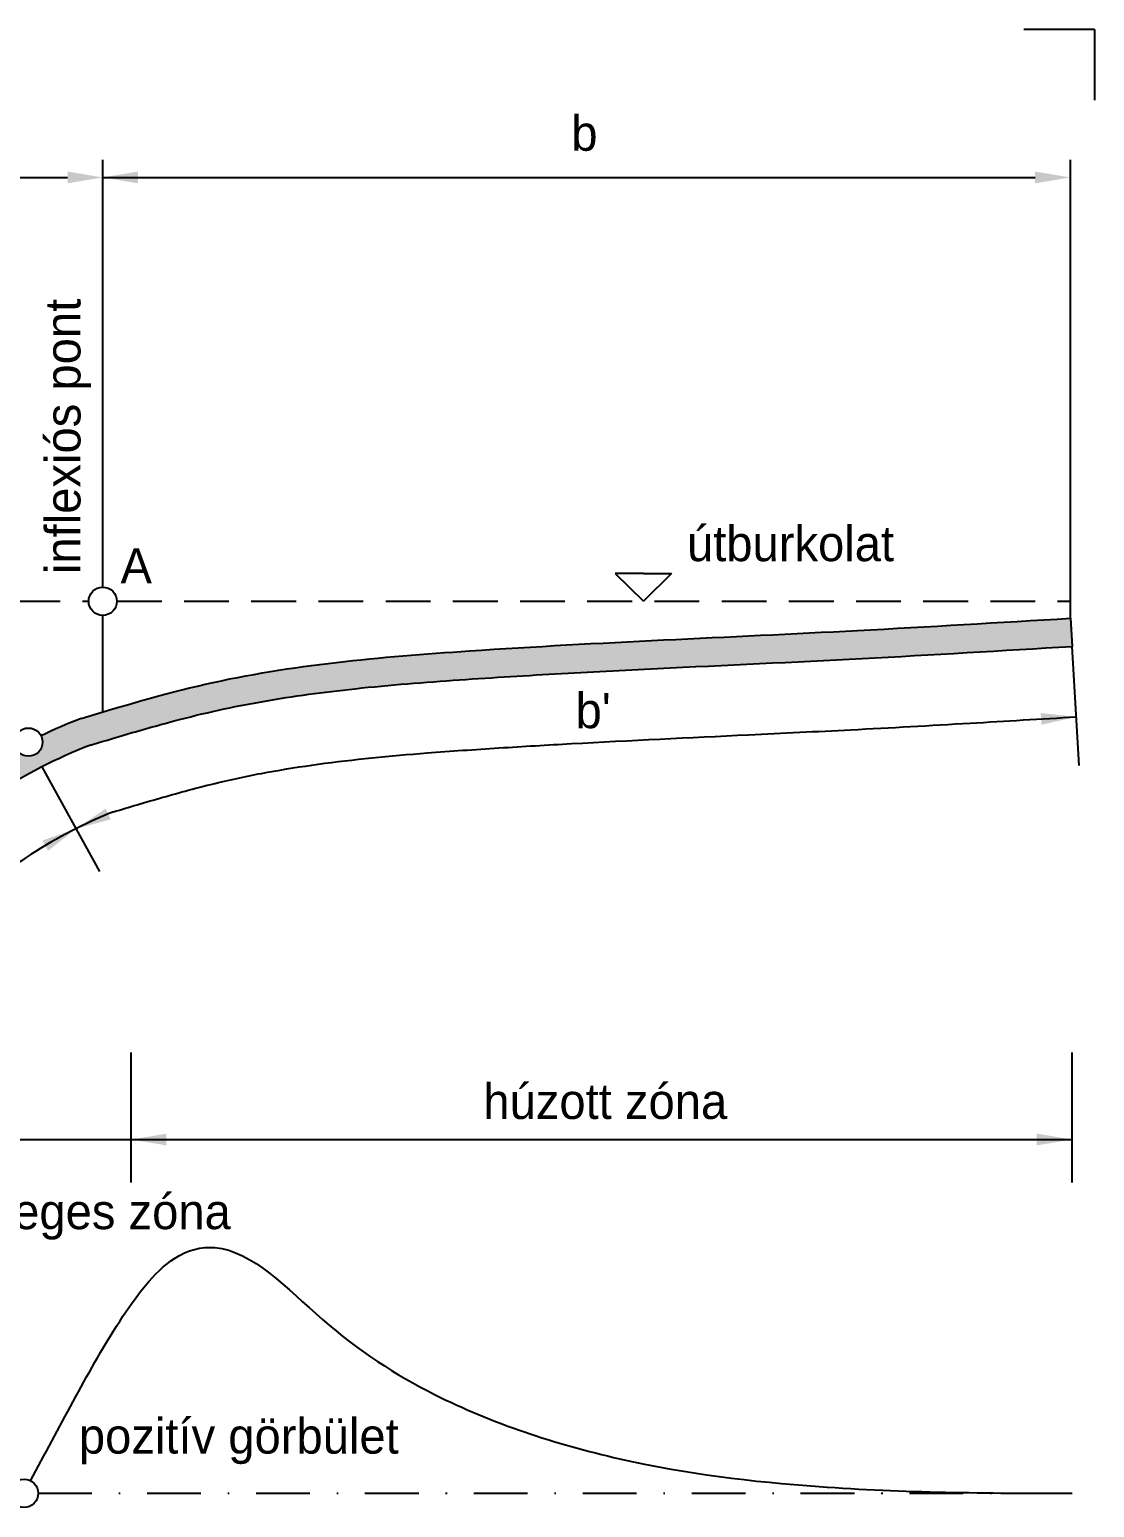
# Model space of a CAD drawing. Header units: millimetres. Extents: x 9 to 961, y -258 to 565.
# Drawn here: x 650.1 to 725.5, y -62.3 to 42.5 of the extents above; entities that cross this region are included whole.
import ezdxf

# ---------------------------------------------------------------- set-up
doc = ezdxf.new("R2010")
doc.units = ezdxf.units.MM
doc.linetypes.add('PONTVONAL', pattern=[25.4, 12.7, -6.35, 0, -6.35])
doc.linetypes.add('SZAGGATOTT', pattern=[19.049999999999997, 12.7, -6.35])
doc.layers.get('0').update_dxf_attribs({"plot": 0})
for name, color, linetype in [('Szurke_sraff', 254, 'Continuous'), ('Tengely', 1, 'PONTVONAL'), ('Text', 2, 'Continuous'), ('Vonal_025', 4, 'Continuous'), ('Vonal_035', 2, 'Continuous'), ('Vonal_050', 3, 'Continuous'), ('Vonal_070', 6, 'Continuous'), ('Vonal_sz_035', 2, 'SZAGGATOTT')]:
    doc.layers.add(name, color=color, linetype=linetype)
doc.styles.add('TextCS', font='SCHLBKI.TTF', dxfattribs={"height": 2.5})

msp = doc.modelspace()

# ---------------------------------------------------------------- hatches: boundary and pattern name
at = {"layer": 'Szurke_sraff'}
h = msp.add_hatch(color=256, dxfattribs=at)
edge = h.paths.add_edge_path()
edge.add_arc((649.9813838519235, -8.032562152625946), 0.9999999999999999, 207.6950516845834, 386.353270534124)
edge.add_arc((669.3838474023675, -46.07237678305732), 42.70226093480175, 111.5320612727387, 115.6823799588816, ccw=False)
edge.add_line((653.7111864090934, -6.350206823023647), (653.9759813340097, -6.270903251836609))
edge.add_line((653.9759813340097, -6.270903251836609), (654.2407833538772, -6.191632709307562))
edge.add_line((654.2407833538772, -6.191632709307562), (654.5055995636469, -6.112428224094501))
edge.add_line((654.5055995636469, -6.112428224094501), (654.77043705827, -6.033322824855427))
edge.add_line((654.77043705827, -6.033322824855427), (655.0353029326976, -5.954349540248329))
edge.add_line((655.0353029326976, -5.954349540248329), (655.300204281881, -5.875541398931208))
edge.add_line((655.300204281881, -5.875541398931208), (655.5651482007711, -5.796931429562052))
edge.add_line((655.5651482007711, -5.796931429562052), (655.830141784319, -5.718552660798864))
edge.add_line((655.830141784319, -5.718552660798864), (656.0951921274763, -5.64043812129963))
edge.add_line((656.0951921274763, -5.64043812129963), (656.3603063251935, -5.562620839722348))
edge.add_line((656.3603063251935, -5.562620839722348), (656.6254914724221, -5.485133844725018))
edge.add_line((656.6254914724221, -5.485133844725018), (656.8907546641133, -5.408010164965626))
edge.add_line((656.8907546641133, -5.408010164965626), (657.156102995218, -5.331282829102176))
edge.add_line((657.156102995218, -5.331282829102176), (657.4215435606875, -5.254984865792653))
edge.add_line((657.4215435606875, -5.254984865792653), (657.6870834554727, -5.179149303695061))
edge.add_line((657.6870834554727, -5.179149303695061), (657.9527297745251, -5.103809171467386))
edge.add_line((657.9527297745251, -5.103809171467386), (658.2184896127956, -5.028997497767632))
edge.add_line((658.2184896127956, -5.028997497767632), (658.4843700652352, -4.954747311253784))
edge.add_line((658.4843700652352, -4.954747311253784), (658.7503782267954, -4.881091640583842))
edge.add_line((658.7503782267954, -4.881091640583842), (659.016521192427, -4.808063514415804))
edge.add_line((659.016521192427, -4.808063514415804), (659.2828060570813, -4.735695961407657))
edge.add_line((659.2828060570813, -4.735695961407657), (659.5492399157094, -4.664022010217405))
edge.add_line((659.5492399157094, -4.664022010217405), (659.8158298632625, -4.593074689503033))
edge.add_line((659.8158298632625, -4.593074689503033), (660.0825829946916, -4.522887027922544))
edge.add_line((660.0825829946916, -4.522887027922544), (660.349506404948, -4.453492054133926))
edge.add_line((660.349506404948, -4.453492054133926), (660.6166071889827, -4.384922796795179))
edge.add_line((660.6166071889827, -4.384922796795179), (660.8838924417468, -4.317212284564294))
edge.add_line((660.8838924417468, -4.317212284564294), (661.1513692581915, -4.25039354609927))
edge.add_line((661.1513692581915, -4.25039354609927), (661.4190447332679, -4.184499610058097))
edge.add_line((661.4190447332679, -4.184499610058097), (661.6869259619273, -4.119563505098772))
edge.add_line((661.6869259619273, -4.119563505098772), (661.9550200391207, -4.05561825987929))
edge.add_line((661.9550200391207, -4.05561825987929), (662.2233340597991, -3.992696903057647))
edge.add_line((662.2233340597991, -3.992696903057647), (662.4918751189139, -3.930832463291835))
edge.add_line((662.4918751189139, -3.930832463291835), (662.7606487747948, -3.870051312006198))
edge.add_line((662.7606487747948, -3.870051312006198), (663.029653432713, -3.810348830823151))
edge.add_line((663.029653432713, -3.810348830823151), (663.2988854181368, -3.751711390862186))
edge.add_line((663.2988854181368, -3.751711390862186), (663.5683410563042, -3.694125362242541))
edge.add_line((663.5683410563042, -3.694125362242541), (663.8380166724529, -3.637577115083458))
edge.add_line((663.8380166724529, -3.637577115083458), (664.1079085918205, -3.582053019504174))
edge.add_line((664.1079085918205, -3.582053019504174), (664.3780131396451, -3.527539445623932))
edge.add_line((664.3780131396451, -3.527539445623932), (664.6483266411641, -3.474022763561971))
edge.add_line((664.6483266411641, -3.474022763561971), (664.9188454216154, -3.421489343437531))
edge.add_line((664.9188454216154, -3.421489343437531), (665.1895658062368, -3.369925555369851))
edge.add_line((665.1895658062368, -3.369925555369851), (665.4604841202661, -3.319317769478172))
edge.add_line((665.4604841202661, -3.319317769478172), (665.7315966889408, -3.269652355881733))
edge.add_line((665.7315966889408, -3.269652355881733), (666.0028998374991, -3.220915684699775))
edge.add_line((666.0028998374991, -3.220915684699775), (666.2743898911783, -3.173094126051535))
edge.add_line((666.2743898911783, -3.173094126051535), (666.5460631752164, -3.126174050056257))
edge.add_line((666.5460631752164, -3.126174050056257), (666.8179160148512, -3.080141826833179))
edge.add_line((666.8179160148512, -3.080141826833179), (667.0899447353204, -3.034983826501541))
edge.add_line((667.0899447353204, -3.034983826501541), (667.3621456618616, -2.990686419180583))
edge.add_line((667.3621456618616, -2.990686419180583), (667.6345151197129, -2.947235974989544))
edge.add_line((667.6345151197129, -2.947235974989544), (667.9070494341117, -2.904618864047666))
edge.add_line((667.9070494341117, -2.904618864047666), (668.179744930296, -2.862821456474187))
edge.add_line((668.179744930296, -2.862821456474187), (668.4525979335034, -2.821830122388347))
edge.add_line((668.4525979335034, -2.821830122388347), (668.7256047689718, -2.781631231909386))
edge.add_line((668.7256047689718, -2.781631231909386), (668.9987617619389, -2.742211155156546))
edge.add_line((668.9987617619389, -2.742211155156546), (669.2720652376424, -2.703556262249064))
edge.add_line((669.2720652376424, -2.703556262249064), (669.5455115213201, -2.665652923306182))
edge.add_line((669.5455115213201, -2.665652923306182), (669.8190969382099, -2.628487508447139))
edge.add_line((669.8190969382099, -2.628487508447139), (670.0928178135493, -2.592046387791175))
edge.add_line((670.0928178135493, -2.592046387791175), (670.3666704725763, -2.55631593145753))
edge.add_line((670.3666704725763, -2.55631593145753), (670.6406512405284, -2.521282509565443))
edge.add_line((670.6406512405284, -2.521282509565443), (670.9147564426437, -2.486932492234155))
edge.add_line((670.9147564426437, -2.486932492234155), (671.1889824041597, -2.453252249582907))
edge.add_line((671.1889824041597, -2.453252249582907), (671.4633254503142, -2.420228151730937))
edge.add_line((671.4633254503142, -2.420228151730937), (671.7377819063449, -2.387846568797485))
edge.add_line((671.7377819063449, -2.387846568797485), (672.0123480974897, -2.356093870901792))
edge.add_line((672.0123480974897, -2.356093870901792), (672.2870203489864, -2.324956428163097))
edge.add_line((672.2870203489864, -2.324956428163097), (672.5617949860725, -2.29442061070064))
edge.add_line((672.5617949860725, -2.29442061070064), (672.836668333986, -2.264472788633662))
edge.add_line((672.836668333986, -2.264472788633662), (673.1116367179646, -2.235099332081402))
edge.add_line((673.1116367179646, -2.235099332081402), (673.3866964632462, -2.206286611163099))
edge.add_line((673.3866964632462, -2.206286611163099), (673.6618438950682, -2.178020995997994))
edge.add_line((673.6618438950682, -2.178020995997994), (673.9370753386685, -2.150288856705328))
edge.add_line((673.9370753386685, -2.150288856705328), (674.212387119285, -2.123076563404339))
edge.add_line((674.212387119285, -2.123076563404339), (674.4877755621554, -2.096370486214268))
edge.add_line((674.4877755621554, -2.096370486214268), (674.7632369925174, -2.070156995254355))
edge.add_line((674.7632369925174, -2.070156995254355), (675.0387677356089, -2.044422460643839))
edge.add_line((675.0387677356089, -2.044422460643839), (675.3143641166673, -2.01915325250196))
edge.add_line((675.3143641166673, -2.01915325250196), (675.5900224609309, -1.994335740947959))
edge.add_line((675.5900224609309, -1.994335740947959), (675.865739093637, -1.969956296101074))
edge.add_line((675.865739093637, -1.969956296101074), (676.1415103400236, -1.946001288080548))
edge.add_line((676.1415103400236, -1.946001288080548), (676.4173325253283, -1.922457087005618))
edge.add_line((676.4173325253283, -1.922457087005618), (676.693201974789, -1.899310062995525))
edge.add_line((676.693201974789, -1.899310062995525), (676.9691150136434, -1.876546586169509))
edge.add_line((676.9691150136434, -1.876546586169509), (677.2450679671293, -1.85415302664681))
edge.add_line((677.2450679671293, -1.85415302664681), (677.5210571604844, -1.832115754546668))
edge.add_line((677.5210571604844, -1.832115754546668), (677.7970789189465, -1.810421139988322))
edge.add_line((677.7970789189465, -1.810421139988322), (678.0731295677533, -1.789055553091012))
edge.add_line((678.0731295677533, -1.789055553091012), (678.3492054321426, -1.768005363973979))
edge.add_line((678.3492054321426, -1.768005363973979), (678.6253028373523, -1.747256942756463))
edge.add_line((678.6253028373523, -1.747256942756463), (678.9014181086199, -1.726796659557703))
edge.add_line((678.9014181086199, -1.726796659557703), (679.1775475711833, -1.706610884496939))
edge.add_line((679.1775475711833, -1.706610884496939), (679.4536875502802, -1.686685987693412))
edge.add_line((679.4536875502802, -1.686685987693412), (679.7298343711483, -1.66700833926636))
edge.add_line((679.7298343711483, -1.66700833926636), (680.0059843590255, -1.647564309335024))
edge.add_line((680.0059843590255, -1.647564309335024), (680.2821338391497, -1.628340268018645))
edge.add_line((680.2821338391497, -1.628340268018645), (680.5582791367583, -1.60932258543646))
edge.add_line((680.5582791367583, -1.60932258543646), (680.8344165770893, -1.590497631707712))
edge.add_line((680.8344165770893, -1.590497631707712), (681.1105424853804, -1.571851776951639))
edge.add_line((681.1105424853804, -1.571851776951639), (681.3866532873533, -1.553371682430812))
edge.add_line((681.3866532873533, -1.553371682430812), (681.6627473592838, -1.535049660962094))
edge.add_line((681.6627473592838, -1.535049660962094), (681.9388248465066, -1.516883151051888))
edge.add_line((681.9388248465066, -1.516883151051888), (682.2148859584332, -1.498869776862394))
edge.add_line((682.2148859584332, -1.498869776862394), (682.4909309044749, -1.481007162555813))
edge.add_line((682.4909309044749, -1.481007162555813), (682.7669598940429, -1.463292932294346))
edge.add_line((682.7669598940429, -1.463292932294346), (683.0429731365487, -1.445724710240195))
edge.add_line((683.0429731365487, -1.445724710240195), (683.3189708414035, -1.428300120555559))
edge.add_line((683.3189708414035, -1.428300120555559), (683.5949532180185, -1.411016787402641))
edge.add_line((683.5949532180185, -1.411016787402641), (683.8709204758054, -1.39387233494364))
edge.add_line((683.8709204758054, -1.39387233494364), (684.1468728241753, -1.376864387340758))
edge.add_line((684.1468728241753, -1.376864387340758), (684.4228104725395, -1.359990568756196))
edge.add_line((684.4228104725395, -1.359990568756196), (684.6987336303094, -1.343248503352154))
edge.add_line((684.6987336303094, -1.343248503352154), (684.9746425068963, -1.326635815290834))
edge.add_line((684.9746425068963, -1.326635815290834), (685.2505373117116, -1.310150128734436))
edge.add_line((685.2505373117116, -1.310150128734436), (685.5264182541665, -1.293789067845161))
edge.add_line((685.5264182541665, -1.293789067845161), (685.8022855436725, -1.27755025678521))
edge.add_line((685.8022855436725, -1.27755025678521), (686.0781393896407, -1.261431319716785))
edge.add_line((686.0781393896407, -1.261431319716785), (686.3539800014826, -1.245429880802085))
edge.add_line((686.3539800014826, -1.245429880802085), (686.6298075886094, -1.229543564203313))
edge.add_line((686.6298075886094, -1.229543564203313), (686.9056223604326, -1.213769994082668))
edge.add_line((686.9056223604326, -1.213769994082668), (687.1814245263633, -1.198106794602351))
edge.add_line((687.1814245263633, -1.198106794602351), (687.4572142958132, -1.182551589924564))
edge.add_line((687.4572142958132, -1.182551589924564), (687.7329918781932, -1.167102004211508))
edge.add_line((687.7329918781932, -1.167102004211508), (688.0087574829149, -1.151755661625383))
edge.add_line((688.0087574829149, -1.151755661625383), (688.2845113193895, -1.13651018632839))
edge.add_line((688.2845113193895, -1.13651018632839), (688.5602535970283, -1.121363202482731))
edge.add_line((688.5602535970283, -1.121363202482731), (688.8359845252429, -1.106312334250606))
edge.add_line((688.8359845252429, -1.106312334250606), (689.1117043134443, -1.091355205794216))
edge.add_line((689.1117043134443, -1.091355205794216), (689.387413171044, -1.076489441275761))
edge.add_line((689.387413171044, -1.076489441275761), (689.6631113074533, -1.061712664857444))
edge.add_line((689.6631113074533, -1.061712664857444), (689.9387989320835, -1.047022500701463))
edge.add_line((689.9387989320835, -1.047022500701463), (690.2144762543459, -1.032416572970022))
edge.add_line((690.2144762543459, -1.032416572970022), (690.4901434836519, -1.01789250582532))
edge.add_line((690.4901434836519, -1.01789250582532), (690.7658008294128, -1.003447923429559))
edge.add_line((690.7658008294128, -1.003447923429559), (691.0414485010399, -0.9890804499449384))
edge.add_line((691.0414485010399, -0.9890804499449384), (691.3170867079446, -0.9747877095336606))
edge.add_line((691.3170867079446, -0.9747877095336606), (691.5927156595382, -0.9605673263579259))
edge.add_line((691.5927156595382, -0.9605673263579259), (691.868335565232, -0.9464169245799352))
edge.add_line((691.868335565232, -0.9464169245799352), (692.1439466344373, -0.9323341283618892))
edge.add_line((692.1439466344373, -0.9323341283618892), (692.4195490765654, -0.9183165618659893))
edge.add_line((692.4195490765654, -0.9183165618659893), (692.6951431010278, -0.904361849254436))
edge.add_line((692.6951431010278, -0.904361849254436), (692.9707289172358, -0.8904676146894305))
edge.add_line((692.9707289172358, -0.8904676146894305), (693.2463067346005, -0.8766314823331733))
edge.add_line((693.2463067346005, -0.8766314823331733), (693.5218767625335, -0.8628510763478658))
edge.add_line((693.5218767625335, -0.8628510763478658), (693.7974392104459, -0.8491240208957086))
edge.add_line((693.7974392104459, -0.8491240208957086), (694.0729942877492, -0.8354479401389026))
edge.add_line((694.0729942877492, -0.8354479401389026), (694.3485422038547, -0.8218204582396488))
edge.add_line((694.3485422038547, -0.8218204582396488), (694.6240831681736, -0.8082391993601481))
edge.add_line((694.6240831681736, -0.8082391993601481), (694.8996173901173, -0.7947017876626012))
edge.add_line((694.8996173901173, -0.7947017876626012), (695.1751450790972, -0.7812058473092093))
edge.add_line((695.1751450790972, -0.7812058473092093), (695.4506664445246, -0.7677490024621731))
edge.add_line((695.4506664445246, -0.7677490024621731), (695.7261816958109, -0.7543288772836937))
edge.add_line((695.7261816958109, -0.7543288772836937), (696.0016910423672, -0.740943095935972))
edge.add_line((696.0016910423672, -0.740943095935972), (696.277194693605, -0.7275892825812085))
edge.add_line((696.277194693605, -0.7275892825812085), (696.5526928589355, -0.7142650613816045))
edge.add_line((696.5526928589355, -0.7142650613816045), (696.8281857477702, -0.7009680564993608))
edge.add_line((696.8281857477702, -0.7009680564993608), (697.1036735695204, -0.6876958920966784))
edge.add_line((697.1036735695204, -0.6876958920966784), (697.3791565335973, -0.6744461923357578))
edge.add_line((697.3791565335973, -0.6744461923357578), (697.6546348494123, -0.6612165813788005))
edge.add_line((697.6546348494123, -0.6612165813788005), (697.9301087263767, -0.648004683388007))
edge.add_line((697.9301087263767, -0.648004683388007), (698.205578373902, -0.6348081225255784))
edge.add_line((698.205578373902, -0.6348081225255784), (698.4810440013993, -0.6216245229537155))
edge.add_line((698.4810440013993, -0.6216245229537155), (698.75650581828, -0.6084515088346191))
edge.add_line((698.75650581828, -0.6084515088346191), (699.0319640339554, -0.5952867043304902))
edge.add_line((699.0319640339554, -0.5952867043304902), (699.307418857837, -0.58212773360353))
edge.add_line((699.307418857837, -0.58212773360353), (699.5828704993359, -0.5689722208159389))
edge.add_line((699.5828704993359, -0.5689722208159389), (699.8583191678636, -0.5558177901299179))
edge.add_line((699.8583191678636, -0.5558177901299179), (700.1337650728312, -0.5426620657076683))
edge.add_line((700.1337650728312, -0.5426620657076683), (700.4092084236503, -0.5295026717113908))
edge.add_line((700.4092084236503, -0.5295026717113908), (700.6846494297321, -0.5163372323032861))
edge.add_line((700.6846494297321, -0.5163372323032861), (700.960088300488, -0.5031633716455551))
edge.add_line((700.960088300488, -0.5031633716455551), (701.2355252453292, -0.489978713900399))
edge.add_line((701.2355252453292, -0.489978713900399), (701.5109604736671, -0.4767808832300187))
edge.add_line((701.5109604736671, -0.4767808832300187), (701.786394194913, -0.4635675037966148))
edge.add_line((701.786394194913, -0.4635675037966148), (702.0618266184782, -0.4503361997623885))
edge.add_line((702.0618266184782, -0.4503361997623885), (702.3372579537743, -0.4370845952895403))
edge.add_line((702.3372579537743, -0.4370845952895403), (702.6126884102122, -0.4238103145402716))
edge.add_line((702.6126884102122, -0.4238103145402716), (702.8881181972035, -0.4105109816767831))
edge.add_line((702.8881181972035, -0.4105109816767831), (703.1635475241595, -0.3971842208612755))
edge.add_line((703.1635475241595, -0.3971842208612755), (703.4389766004914, -0.3838276562559499))
edge.add_line((703.4389766004914, -0.3838276562559499), (703.7144056356107, -0.3704389120230072))
edge.add_line((703.7144056356107, -0.3704389120230072), (703.9898348389287, -0.3570156123246484))
edge.add_line((703.9898348389287, -0.3570156123246484), (704.2652644198565, -0.3435553813230743))
edge.add_line((704.2652644198565, -0.3435553813230743), (704.5406945878058, -0.3300558431804856))
edge.add_line((704.5406945878058, -0.3300558431804856), (704.8161255521876, -0.3165146220590835))
edge.add_line((704.8161255521876, -0.3165146220590835), (705.0915575224134, -0.3029293421210689))
edge.add_line((705.0915575224134, -0.3029293421210689), (705.3669907078945, -0.2892976275286426))
edge.add_line((705.3669907078945, -0.2892976275286426), (705.6424253180422, -0.2756171024440053))
edge.add_line((705.6424253180422, -0.2756171024440053), (705.9178615622678, -0.2618853910293583))
edge.add_line((705.9178615622678, -0.2618853910293583), (706.1932996499828, -0.2481001174469024))
edge.add_line((706.1932996499828, -0.2481001174469024), (706.4687397905983, -0.2342589058588383))
edge.add_line((706.4687397905983, -0.2342589058588383), (706.7441821935258, -0.2203593804273671))
edge.add_line((706.7441821935258, -0.2203593804273671), (707.0196270681765, -0.2063991653146894))
edge.add_line((707.0196270681765, -0.2063991653146894), (707.2950746239618, -0.1923758846830065))
edge.add_line((707.2950746239618, -0.1923758846830065), (707.5705250702931, -0.1782871626945192))
edge.add_line((707.5705250702931, -0.1782871626945192), (707.8459786165815, -0.1641306235114283))
edge.add_line((707.8459786165815, -0.1641306235114283), (708.1214354722385, -0.1499038912959347))
edge.add_line((708.1214354722385, -0.1499038912959347), (708.3968958466755, -0.1356045902102393))
edge.add_line((708.3968958466755, -0.1356045902102393), (708.6723599493037, -0.1212303444165432))
edge.add_line((708.6723599493037, -0.1212303444165432), (708.9478279720572, -0.1067790132799873))
edge.add_line((708.9478279720572, -0.1067790132799873), (709.2232999377748, -0.09225073179866883))
edge.add_line((709.2232999377748, -0.09225073179866883), (709.4987757744667, -0.07764691114188149))
edge.add_line((709.4987757744667, -0.07764691114188149), (709.7742554090959, -0.06296897657708744))
edge.add_line((709.7742554090959, -0.06296897657708744), (710.049738768625, -0.04821835337174818))
edge.add_line((710.049738768625, -0.04821835337174818), (710.3252257800167, -0.03339646679332531))
edge.add_line((710.3252257800167, -0.03339646679332531), (710.6007163702338, -0.01850474210928055))
edge.add_line((710.6007163702338, -0.01850474210928055), (710.8762104662392, -0.003544604587075839))
edge.add_line((710.8762104662392, -0.003544604587075839), (711.1517079949954, 0.01148252050582765))
edge.add_line((711.1517079949954, 0.01148252050582765), (711.4272088834653, 0.02657520790196799))
edge.add_line((711.4272088834653, 0.02657520790196799), (711.7027130586115, 0.04173203233388345))
edge.add_line((711.7027130586115, 0.04173203233388345), (711.9782204473969, 0.05695156853411243))
edge.add_line((711.9782204473969, 0.05695156853411243), (712.2537309767841, 0.07223239123519332))
edge.add_line((712.2537309767841, 0.07223239123519332), (712.529244573736, 0.08757307516966428))
edge.add_line((712.529244573736, 0.08757307516966428), (712.8047611652154, 0.1029721950700637))
edge.add_line((712.8047611652154, 0.1029721950700637), (713.0802806781847, 0.1184283256689301))
edge.add_line((713.0802806781847, 0.1184283256689301), (713.355803039607, 0.1339400416988016))
edge.add_line((713.355803039607, 0.1339400416988016), (713.631328176445, 0.1495059178922167))
edge.add_line((713.631328176445, 0.1495059178922167), (713.9068560156613, 0.1651245289817134))
edge.add_line((713.9068560156613, 0.1651245289817134), (714.1823864842187, 0.1807944496998305))
edge.add_line((714.1823864842187, 0.1807944496998305), (714.4579195090799, 0.1965142547791059))
edge.add_line((714.4579195090799, 0.1965142547791059), (714.7334550172078, 0.2122825189520782))
edge.add_line((714.7334550172078, 0.2122825189520782), (715.0089929355651, 0.2280978169512855))
edge.add_line((715.0089929355651, 0.2280978169512855), (715.2845331911144, 0.2439587235092663))
edge.add_line((715.2845331911144, 0.2439587235092663), (715.5600757108186, 0.259863813358559))
edge.add_line((715.5600757108186, 0.259863813358559), (715.8356204216403, 0.2758116612317018))
edge.add_line((715.8356204216403, 0.2758116612317018), (716.1111672505425, 0.291800841861233))
edge.add_line((716.1111672505425, 0.291800841861233), (716.3867161244877, 0.307829929979691))
edge.add_line((716.3867161244877, 0.307829929979691), (716.6622669704387, 0.3238975003196141))
edge.add_line((716.6622669704387, 0.3238975003196141), (716.9378197153584, 0.3400021276135407))
edge.add_line((716.9378197153584, 0.3400021276135407), (717.2133742862094, 0.356142386594009))
edge.add_line((717.2133742862094, 0.356142386594009), (717.4889306099544, 0.3723168519935574))
edge.add_line((717.4889306099544, 0.3723168519935574), (717.7644886135563, 0.3885240985447243))
edge.add_line((717.7644886135563, 0.3885240985447243), (718.0400482239777, 0.4047627009800479))
edge.add_line((718.0400482239777, 0.4047627009800479), (718.3156093681814, 0.4210312340320666))
edge.add_line((718.3156093681814, 0.4210312340320666), (718.5911719731303, 0.4373282724333187))
edge.add_line((718.5911719731303, 0.4373282724333187), (718.8667359657869, 0.4536523909163426))
edge.add_line((718.8667359657869, 0.4536523909163426), (719.1423012731141, 0.4700021642136765))
edge.add_line((719.1423012731141, 0.4700021642136765), (719.4178678220745, 0.4863761670578589))
edge.add_line((719.4178678220745, 0.4863761670578589), (719.6934355396311, 0.502772974181428))
edge.add_line((719.6934355396311, 0.502772974181428), (719.9690043527464, 0.5191911603169221))
edge.add_line((719.9690043527464, 0.5191911603169221), (720.2445741883834, 0.5356293001968796))
edge.add_line((720.2445741883834, 0.5356293001968796), (720.5201449735044, 0.5520859685538388))
edge.add_line((720.5201449735044, 0.5520859685538388), (720.7957166350727, 0.5685597401203382))
edge.add_line((720.7957166350727, 0.5685597401203382), (721.0712891000506, 0.5850491896289158))
edge.add_line((721.0712891000506, 0.5850491896289158), (721.3468622954013, 0.6015528918121101))
edge.add_line((721.3468622954013, 0.6015528918121101), (721.622436148087, 0.6180694214024596))
edge.add_line((721.622436148087, 0.6180694214024596), (721.8980105850709, 0.6345973531325023))
edge.add_line((721.8980105850709, 0.6345973531325023), (722.1735855333155, 0.6511352617347769))
edge.add_line((722.1735855333155, 0.6511352617347769), (722.4491609197836, 0.6676817219418213))
edge.add_line((722.4491609197836, 0.6676817219418213), (722.724736671438, 0.6842353084861742))
edge.add_line((722.724736671438, 0.6842353084861742), (723.0003127152414, 0.7007945961003738))
edge.add_line((723.0003127152414, 0.7007945961003738), (723.2758889781566, 0.7173581595169582))
edge.add_line((723.2758889781566, 0.7173581595169582), (723.5514653871462, 0.7339245734684662))
edge.add_line((723.5514653871462, 0.7339245734684662), (723.8270418691732, 0.7504924126874357))
edge.add_line((723.8270418691732, 0.7504924126874357), (723.9470681746438, -1.245902760116544))
edge.add_line((723.9470681746438, -1.245902760116544), (723.6718210145027, -1.262450819445065))
edge.add_line((723.6718210145027, -1.262450819445065), (723.3965637045184, -1.278998107594924))
edge.add_line((723.3965637045184, -1.278998107594924), (723.121296316319, -1.29554320027167))
edge.add_line((723.121296316319, -1.29554320027167), (722.846018921533, -1.312084673180854))
edge.add_line((722.846018921533, -1.312084673180854), (722.5707315917882, -1.328621102028025))
edge.add_line((722.5707315917882, -1.328621102028025), (722.2954343987132, -1.345151062518735))
edge.add_line((722.2954343987132, -1.345151062518735), (722.0201274139357, -1.36167313035853))
edge.add_line((722.0201274139357, -1.36167313035853), (721.7448107090843, -1.378185881252963))
edge.add_line((721.7448107090843, -1.378185881252963), (721.469484355787, -1.394687890907582))
edge.add_line((721.469484355787, -1.394687890907582), (721.194148425672, -1.411177735027938))
edge.add_line((721.194148425672, -1.411177735027938), (720.9188029903675, -1.427653989319579))
edge.add_line((720.9188029903675, -1.427653989319579), (720.6434481215017, -1.444115229488055))
edge.add_line((720.6434481215017, -1.444115229488055), (720.3680838907027, -1.460560031238917))
edge.add_line((720.3680838907027, -1.460560031238917), (720.0927103695988, -1.476986970277714))
edge.add_line((720.0927103695988, -1.476986970277714), (719.8173276298181, -1.493394622309996))
edge.add_line((719.8173276298181, -1.493394622309996), (719.5419357429888, -1.509781563041312))
edge.add_line((719.5419357429888, -1.509781563041312), (719.2665347807392, -1.526146368177213))
edge.add_line((719.2665347807392, -1.526146368177213), (718.9911248146973, -1.542487613423247))
edge.add_line((718.9911248146973, -1.542487613423247), (718.7157059164914, -1.558803874484964))
edge.add_line((718.7157059164914, -1.558803874484964), (718.4402781577497, -1.575093727067916))
edge.add_line((718.4402781577497, -1.575093727067916), (718.1648416101003, -1.59135574687765))
edge.add_line((718.1648416101003, -1.59135574687765), (717.8893963451715, -1.607588509619717))
edge.add_line((717.8893963451715, -1.607588509619717), (717.6139424345913, -1.623790590999666))
edge.add_line((717.6139424345913, -1.623790590999666), (717.338479949988, -1.639960566723047))
edge.add_line((717.338479949988, -1.639960566723047), (717.0630089629899, -1.656097012495411))
edge.add_line((717.0630089629899, -1.656097012495411), (716.787529545225, -1.672198504022306))
edge.add_line((716.787529545225, -1.672198504022306), (716.5120417683215, -1.688263617009283))
edge.add_line((716.5120417683215, -1.688263617009283), (716.2365457039077, -1.704290927161891))
edge.add_line((716.2365457039077, -1.704290927161891), (715.9610414236117, -1.720279010185679))
edge.add_line((715.9610414236117, -1.720279010185679), (715.6855289990617, -1.736226441786198))
edge.add_line((715.6855289990617, -1.736226441786198), (715.410008501886, -1.752131797668997))
edge.add_line((715.410008501886, -1.752131797668997), (715.1344800037125, -1.767993653539627))
edge.add_line((715.1344800037125, -1.767993653539627), (714.8589435761696, -1.783810585103635))
edge.add_line((714.8589435761696, -1.783810585103635), (714.5833992908855, -1.799581168066573))
edge.add_line((714.5833992908855, -1.799581168066573), (714.3078472194883, -1.81530397813399))
edge.add_line((714.3078472194883, -1.81530397813399), (714.0322874336061, -1.830977591011437))
edge.add_line((714.0322874336061, -1.830977591011437), (713.7567200048674, -1.846600582404462))
edge.add_line((713.7567200048674, -1.846600582404462), (713.4811450049001, -1.862171528018614))
edge.add_line((713.4811450049001, -1.862171528018614), (713.2055625053324, -1.877689003559445))
edge.add_line((713.2055625053324, -1.877689003559445), (712.9299725777927, -1.893151584732504))
edge.add_line((712.9299725777927, -1.893151584732504), (712.6543752939089, -1.90855784724334))
edge.add_line((712.6543752939089, -1.90855784724334), (712.3787707253093, -1.923906366797502))
edge.add_line((712.3787707253093, -1.923906366797502), (712.1031589436222, -1.939195719100542))
edge.add_line((712.1031589436222, -1.939195719100542), (711.8275400204757, -1.954424479858009))
edge.add_line((711.8275400204757, -1.954424479858009), (711.5519140274979, -1.969591224775452))
edge.add_line((711.5519140274979, -1.969591224775452), (711.2762810363172, -1.984694529558421))
edge.add_line((711.2762810363172, -1.984694529558421), (711.0006411185615, -1.999732969912465))
edge.add_line((711.0006411185615, -1.999732969912465), (710.7249943458592, -2.014705121543135))
edge.add_line((710.7249943458592, -2.014705121543135), (710.4493407898383, -2.02960956015598))
edge.add_line((710.4493407898383, -2.02960956015598), (710.1736805221273, -2.04444486145655))
edge.add_line((710.1736805221273, -2.04444486145655), (709.898013614354, -2.059209601150394))
edge.add_line((709.898013614354, -2.059209601150394), (709.6223401381468, -2.073902354943063))
edge.add_line((709.6223401381468, -2.073902354943063), (709.3466601651339, -2.088521698540106))
edge.add_line((709.3466601651339, -2.088521698540106), (709.0709737669434, -2.103066207647073))
edge.add_line((709.0709737669434, -2.103066207647073), (708.7952933118531, -2.117533096392441))
edge.add_line((708.7952933118531, -2.117533096392441), (708.5196323180849, -2.131921896945715))
edge.add_line((708.5196323180849, -2.131921896945715), (708.2439906303919, -2.146234973670573))
edge.add_line((708.2439906303919, -2.146234973670573), (707.9683680849863, -2.160474692288891))
edge.add_line((707.9683680849863, -2.160474692288891), (707.6927645180804, -2.174643418522545))
edge.add_line((707.6927645180804, -2.174643418522545), (707.4171797658861, -2.188743518093411))
edge.add_line((707.4171797658861, -2.188743518093411), (707.1416136646155, -2.202777356723365))
edge.add_line((707.1416136646155, -2.202777356723365), (706.8660660504809, -2.216747300134283))
edge.add_line((706.8660660504809, -2.216747300134283), (706.5905367596941, -2.230655714048042))
edge.add_line((706.5905367596941, -2.230655714048042), (706.3150256284674, -2.244504964186516))
edge.add_line((706.3150256284674, -2.244504964186516), (706.0395324930129, -2.258297416271583))
edge.add_line((706.0395324930129, -2.258297416271583), (705.7640571895424, -2.272035436025118))
edge.add_line((705.7640571895424, -2.272035436025118), (705.4885995542684, -2.285721389168998))
edge.add_line((705.4885995542684, -2.285721389168998), (705.2131594234027, -2.299357641425098))
edge.add_line((705.2131594234027, -2.299357641425098), (704.9377366331576, -2.312946558515296))
edge.add_line((704.9377366331576, -2.312946558515296), (704.6623310197449, -2.326490506161465))
edge.add_line((704.6623310197449, -2.326490506161465), (704.386942419377, -2.339991850085484))
edge.add_line((704.386942419377, -2.339991850085484), (704.1115706682658, -2.353452956009227))
edge.add_line((704.1115706682658, -2.353452956009227), (703.8362156026235, -2.366876189654571))
edge.add_line((703.8362156026235, -2.366876189654571), (703.5608770586622, -2.380263916743392))
edge.add_line((703.5608770586622, -2.380263916743392), (703.2855548725939, -2.393618502997566))
edge.add_line((703.2855548725939, -2.393618502997566), (703.0102488806308, -2.406942314138969))
edge.add_line((703.0102488806308, -2.406942314138969), (702.7349589189848, -2.420237715889478))
edge.add_line((702.7349589189848, -2.420237715889478), (702.4596848238683, -2.433507073970967))
edge.add_line((702.4596848238683, -2.433507073970967), (702.1844264314931, -2.446752754105314))
edge.add_line((702.1844264314931, -2.446752754105314), (701.9091835780714, -2.459977122014394))
edge.add_line((701.9091835780714, -2.459977122014394), (701.6339560998154, -2.473182543420084))
edge.add_line((701.6339560998154, -2.473182543420084), (701.3587438329371, -2.48637138404426))
edge.add_line((701.3587438329371, -2.48637138404426), (701.0835466136484, -2.499546009608796))
edge.add_line((701.0835466136484, -2.499546009608796), (700.8083642781618, -2.512708785835571))
edge.add_line((700.8083642781618, -2.512708785835571), (700.5331966626891, -2.525862078446459))
edge.add_line((700.5331966626891, -2.525862078446459), (700.2580436034424, -2.539008253163337))
edge.add_line((700.2580436034424, -2.539008253163337), (699.9829049366339, -2.552149675708081))
edge.add_line((699.9829049366339, -2.552149675708081), (699.7077804984757, -2.565288711802567))
edge.add_line((699.7077804984757, -2.565288711802567), (699.4326701251797, -2.578427727168671))
edge.add_line((699.4326701251797, -2.578427727168671), (699.1575736529583, -2.591569087528269))
edge.add_line((699.1575736529583, -2.591569087528269), (698.8824909180233, -2.604715158603236))
edge.add_line((698.8824909180233, -2.604715158603236), (698.607421756587, -2.617868306115451))
edge.add_line((698.607421756587, -2.617868306115451), (698.3323660048615, -2.631030895786788))
edge.add_line((698.3323660048615, -2.631030895786788), (698.0573234990586, -2.644205293339122))
edge.add_line((698.0573234990586, -2.644205293339122), (697.7822940753907, -2.657393864494332))
edge.add_line((697.7822940753907, -2.657393864494332), (697.5072775700698, -2.670598974974291))
edge.add_line((697.5072775700698, -2.670598974974291), (697.232273819308, -2.683822990500878))
edge.add_line((697.232273819308, -2.683822990500878), (696.9572826593173, -2.697068276795966))
edge.add_line((696.9572826593173, -2.697068276795966), (696.6823039263099, -2.710337199581434))
edge.add_line((696.6823039263099, -2.710337199581434), (696.4073374564979, -2.723632124579157))
edge.add_line((696.4073374564979, -2.723632124579157), (696.1323830860933, -2.73695541751101))
edge.add_line((696.1323830860933, -2.73695541751101), (695.8574406513084, -2.75030944409887))
edge.add_line((695.8574406513084, -2.75030944409887), (695.582509988355, -2.763696570064613))
edge.add_line((695.582509988355, -2.763696570064613), (695.3075909334453, -2.777119161130115))
edge.add_line((695.3075909334453, -2.777119161130115), (695.0326833227915, -2.790579583017252))
edge.add_line((695.0326833227915, -2.790579583017252), (694.7577869926056, -2.804080201447901))
edge.add_line((694.7577869926056, -2.804080201447901), (694.4829017492709, -2.81762338232894))
edge.add_line((694.4829017492709, -2.81762338232894), (694.2080268556733, -2.83121149153904))
edge.add_line((694.2080268556733, -2.83121149153904), (693.9331618903042, -2.84484688491938))
edge.add_line((693.9331618903042, -2.84484688491938), (693.6583066391399, -2.858531915914835))
edge.add_line((693.6583066391399, -2.858531915914835), (693.3834608881571, -2.87226893797028))
edge.add_line((693.3834608881571, -2.87226893797028), (693.1086244233322, -2.886060304530589))
edge.add_line((693.1086244233322, -2.886060304530589), (692.8337970306418, -2.899908369040636))
edge.add_line((692.8337970306418, -2.899908369040636), (692.5589784960623, -2.913815484945295))
edge.add_line((692.5589784960623, -2.913815484945295), (692.2841686055701, -2.927784005689443))
edge.add_line((692.2841686055701, -2.927784005689443), (692.009367145142, -2.941816284717951))
edge.add_line((692.009367145142, -2.941816284717951), (691.7345739007543, -2.955914675475696))
edge.add_line((691.7345739007543, -2.955914675475696), (691.4597886583836, -2.970081531407552))
edge.add_line((691.4597886583836, -2.970081531407552), (691.1850112040062, -2.984319205958393))
edge.add_line((691.1850112040062, -2.984319205958393), (690.9102413235988, -2.998630052573093))
edge.add_line((690.9102413235988, -2.998630052573093), (690.6354788031379, -3.013016424696527))
edge.add_line((690.6354788031379, -3.013016424696527), (690.3607234285997, -3.02748067577357))
edge.add_line((690.3607234285997, -3.02748067577357), (690.0859749859611, -3.042025159249096))
edge.add_line((690.0859749859611, -3.042025159249096), (689.8112332611985, -3.056652228567979))
edge.add_line((689.8112332611985, -3.056652228567979), (689.5364980402882, -3.071364237175094))
edge.add_line((689.5364980402882, -3.071364237175094), (689.2617691092069, -3.086163538515316))
edge.add_line((689.2617691092069, -3.086163538515316), (688.987046253931, -3.101052486033518))
edge.add_line((688.987046253931, -3.101052486033518), (688.7123292604371, -3.116033433174576))
edge.add_line((688.7123292604371, -3.116033433174576), (688.4376179147015, -3.131108733383363))
edge.add_line((688.4376179147015, -3.131108733383363), (688.1629120027009, -3.146280740104754))
edge.add_line((688.1629120027009, -3.146280740104754), (687.8882113104116, -3.161551806783625))
edge.add_line((687.8882113104116, -3.161551806783625), (687.6135156238104, -3.176924286864848))
edge.add_line((687.6135156238104, -3.176924286864848), (687.3388247288735, -3.192400533793299))
edge.add_line((687.3388247288735, -3.192400533793299), (687.0641284936733, -3.207980372623922))
edge.add_line((687.0641284936733, -3.207980372623922), (686.789415258796, -3.223663207781748))
edge.add_line((686.789415258796, -3.223663207781748), (686.5146878172635, -3.239452108641157))
edge.add_line((686.5146878172635, -3.239452108641157), (686.2399490360932, -3.255350163388969))
edge.add_line((686.2399490360932, -3.255350163388969), (685.9652017823024, -3.271360460212003))
edge.add_line((685.9652017823024, -3.271360460212003), (685.6904489229083, -3.287486087297081))
edge.add_line((685.6904489229083, -3.287486087297081), (685.4156933249284, -3.303730132831023))
edge.add_line((685.4156933249284, -3.303730132831023), (685.1409378553799, -3.320095685000649))
edge.add_line((685.1409378553799, -3.320095685000649), (684.86618538128, -3.33658583199278))
edge.add_line((684.86618538128, -3.33658583199278), (684.5914387696463, -3.353203661994237))
edge.add_line((684.5914387696463, -3.353203661994237), (684.3167008874958, -3.369952263191839))
edge.add_line((684.3167008874958, -3.369952263191839), (684.041974601846, -3.386834723772408))
edge.add_line((684.041974601846, -3.386834723772408), (683.7672627797142, -3.403854131922763))
edge.add_line((683.7672627797142, -3.403854131922763), (683.4925682881177, -3.421013575829726))
edge.add_line((683.4925682881177, -3.421013575829726), (683.2178939940737, -3.438316143680116))
edge.add_line((683.2178939940737, -3.438316143680116), (682.9432427645997, -3.455764923660754))
edge.add_line((682.9432427645997, -3.455764923660754), (682.6686174667129, -3.473363003958461))
edge.add_line((682.6686174667129, -3.473363003958461), (682.3940209674307, -3.491113472760056))
edge.add_line((682.3940209674307, -3.491113472760056), (682.1194561337703, -3.509019418252361))
edge.add_line((682.1194561337703, -3.509019418252361), (681.844925832749, -3.527083928622195))
edge.add_line((681.844925832749, -3.527083928622195), (681.5704329313843, -3.54531009205638))
edge.add_line((681.5704329313843, -3.54531009205638), (681.2959802966933, -3.563700996741736))
edge.add_line((681.2959802966933, -3.563700996741736), (681.0215707956934, -3.582259730865083))
edge.add_line((681.0215707956934, -3.582259730865083), (680.7472072954018, -3.600989382613241))
edge.add_line((680.7472072954018, -3.600989382613241), (680.4728926628361, -3.619893040173031))
edge.add_line((680.4728926628361, -3.619893040173031), (680.1986297650134, -3.638973791731274))
edge.add_line((680.1986297650134, -3.638973791731274), (679.9244286433699, -3.658240559266261))
edge.add_line((679.9244286433699, -3.658240559266261), (679.6503252556597, -3.677727193083323))
edge.add_line((679.6503252556597, -3.677727193083323), (679.3763273105324, -3.697449799205922))
edge.add_line((679.3763273105324, -3.697449799205922), (679.1024385016283, -3.717421505865201))
edge.add_line((679.1024385016283, -3.717421505865201), (678.8286625225876, -3.737655441292306))
edge.add_line((678.8286625225876, -3.737655441292306), (678.5550030670507, -3.758164733718383))
edge.add_line((678.5550030670507, -3.758164733718383), (678.2814638286578, -3.778962511374574))
edge.add_line((678.2814638286578, -3.778962511374574), (678.0080485010493, -3.800061902492025))
edge.add_line((678.0080485010493, -3.800061902492025), (677.7347607778654, -3.821476035301882))
edge.add_line((677.7347607778654, -3.821476035301882), (677.4616043527465, -3.843218038035288))
edge.add_line((677.4616043527465, -3.843218038035288), (677.1885829193327, -3.86530103892339))
edge.add_line((677.1885829193327, -3.86530103892339), (676.9157001712645, -3.88773816619733))
edge.add_line((676.9157001712645, -3.88773816619733), (676.642959802182, -3.910542548088254))
edge.add_line((676.642959802182, -3.910542548088254), (676.3703655057255, -3.933727312827307))
edge.add_line((676.3703655057255, -3.933727312827307), (676.0979209755355, -3.957305588645634))
edge.add_line((676.0979209755355, -3.957305588645634), (675.8256299052522, -3.98129050377438))
edge.add_line((675.8256299052522, -3.98129050377438), (675.5534959885157, -4.005695186444688))
edge.add_line((675.5534959885157, -4.005695186444688), (675.2815229189666, -4.030532764887705))
edge.add_line((675.2815229189666, -4.030532764887705), (675.009714390245, -4.055816367334574))
edge.add_line((675.009714390245, -4.055816367334574), (674.7380740959911, -4.081559122016442))
edge.add_line((674.7380740959911, -4.081559122016442), (674.4666057298455, -4.107774157164451))
edge.add_line((674.4666057298455, -4.107774157164451), (674.1953129854483, -4.134474601009748))
edge.add_line((674.1953129854483, -4.134474601009748), (673.9241995564397, -4.161673581783476))
edge.add_line((673.9241995564397, -4.161673581783476), (673.6532691364602, -4.189384227716781))
edge.add_line((673.6532691364602, -4.189384227716781), (673.3825254191499, -4.217619667040808))
edge.add_line((673.3825254191499, -4.217619667040808), (673.1119720981493, -4.246393027986701))
edge.add_line((673.1119720981493, -4.246393027986701), (672.8416128670984, -4.275717438785605))
edge.add_line((672.8416128670984, -4.275717438785605), (672.571451462652, -4.30560600005786))
edge.add_line((672.571451462652, -4.30560600005786), (672.301491872475, -4.336071483353622))
edge.add_line((672.301491872475, -4.336071483353622), (672.0317377269075, -4.367126592497064))
edge.add_line((672.0317377269075, -4.367126592497064), (671.762192574034, -4.398784057675307))
edge.add_line((671.762192574034, -4.398784057675307), (671.4928599619383, -4.431056609075473))
edge.add_line((671.4928599619383, -4.431056609075473), (671.2237434387047, -4.46395697688468))
edge.add_line((671.2237434387047, -4.46395697688468), (670.9548465524175, -4.497497891290049))
edge.add_line((670.9548465524175, -4.497497891290049), (670.6861728511608, -4.5316920824787))
edge.add_line((670.6861728511608, -4.5316920824787), (670.4177258830189, -4.566552280637752))
edge.add_line((670.4177258830189, -4.566552280637752), (670.1495091960759, -4.602091215954326))
edge.add_line((670.1495091960759, -4.602091215954326), (669.8815263384158, -4.638321618615541))
edge.add_line((669.8815263384158, -4.638321618615541), (669.6137808581232, -4.675256218808518))
edge.add_line((669.6137808581232, -4.675256218808518), (669.3462763032819, -4.712907746720376))
edge.add_line((669.3462763032819, -4.712907746720376), (669.0790162219763, -4.751288932538236))
edge.add_line((669.0790162219763, -4.751288932538236), (668.8120041622906, -4.790412506449216))
edge.add_line((668.8120041622906, -4.790412506449216), (668.5452436723087, -4.830291198640437))
edge.add_line((668.5452436723087, -4.830291198640437), (668.2787383001153, -4.870937739299021))
edge.add_line((668.2787383001153, -4.870937739299021), (668.012491593794, -4.912364858612085))
edge.add_line((668.012491593794, -4.912364858612085), (667.7465071014294, -4.95458528676675))
edge.add_line((667.7465071014294, -4.95458528676675), (667.4807883711056, -4.997611753950136))
edge.add_line((667.4807883711056, -4.997611753950136), (667.2153389509067, -5.041456990349364))
edge.add_line((667.2153389509067, -5.041456990349364), (666.9501623889169, -5.086133726151552))
edge.add_line((666.9501623889169, -5.086133726151552), (666.6852622332204, -5.131654691543821))
edge.add_line((666.6852622332204, -5.131654691543821), (666.4206420319015, -5.17803261671329))
edge.add_line((666.4206420319015, -5.17803261671329), (666.156305316856, -5.225280209217219))
edge.add_line((666.156305316856, -5.225280209217219), (665.892255246464, -5.273409721792138))
edge.add_line((665.892255246464, -5.273409721792138), (665.6284949493431, -5.322433524801363))
edge.add_line((665.6284949493431, -5.322433524801363), (665.365027636509, -5.3723641255103))
edge.add_line((665.365027636509, -5.3723641255103), (665.1018565189771, -5.423214031184351))
edge.add_line((665.1018565189771, -5.423214031184351), (664.838984807763, -5.47499574908892))
edge.add_line((664.838984807763, -5.47499574908892), (664.5764157138823, -5.527721786489409))
edge.add_line((664.5764157138823, -5.527721786489409), (664.3141524483506, -5.581404650651224))
edge.add_line((664.3141524483506, -5.581404650651224), (664.0521982221834, -5.636056848839766))
edge.add_line((664.0521982221834, -5.636056848839766), (663.7905562463961, -5.691690888320441))
edge.add_line((663.7905562463961, -5.691690888320441), (663.5292297320045, -5.74831927635865))
edge.add_line((663.5292297320045, -5.74831927635865), (663.2682218900242, -5.805954520219799))
edge.add_line((663.2682218900242, -5.805954520219799), (663.0075302752375, -5.864610716382961))
edge.add_line((663.0075302752375, -5.864610716382961), (662.7469632851681, -5.924344145338174))
edge.add_line((662.7469632851681, -5.924344145338174), (662.4864169425763, -5.985156478808355))
edge.add_line((662.4864169425763, -5.985156478808355), (662.2258791286885, -6.04701865389641))
edge.add_line((662.2258791286885, -6.04701865389641), (661.9653377247315, -6.109901607705244))
edge.add_line((661.9653377247315, -6.109901607705244), (661.7047806119319, -6.173776277337762))
edge.add_line((661.7047806119319, -6.173776277337762), (661.4441956715164, -6.238613599896869))
edge.add_line((661.4441956715164, -6.238613599896869), (661.1835707847115, -6.304384512485472))
edge.add_line((661.1835707847115, -6.304384512485472), (660.922893832744, -6.371059952206473))
edge.add_line((660.922893832744, -6.371059952206473), (660.6621526968403, -6.43861085616278))
edge.add_line((660.6621526968403, -6.43861085616278), (660.4013352582273, -6.507008161457296))
edge.add_line((660.4013352582273, -6.507008161457296), (660.1404293981316, -6.576222805192929))
edge.add_line((660.1404293981316, -6.576222805192929), (659.8794231597219, -6.646225685878056))
edge.add_line((659.8794231597219, -6.646225685878056), (659.6183193602801, -6.716983901733401))
edge.add_line((659.6183193602801, -6.716983901733401), (659.3571195260536, -6.788463973220741))
edge.add_line((659.3571195260536, -6.788463973220741), (659.0958170612174, -6.86063418352737))
edge.add_line((659.0958170612174, -6.86063418352737), (658.8344053699473, -6.93346281584058))
edge.add_line((658.8344053699473, -6.93346281584058), (658.5728778564182, -7.006918153347659))
edge.add_line((658.5728778564182, -7.006918153347659), (658.3112279248056, -7.080968479235902))
edge.add_line((658.3112279248056, -7.080968479235902), (658.049448979285, -7.1555820766926))
edge.add_line((658.049448979285, -7.1555820766926), (657.7875344240314, -7.230727228905044))
edge.add_line((657.7875344240314, -7.230727228905044), (657.5254776632204, -7.306372219060527))
edge.add_line((657.5254776632204, -7.306372219060527), (657.2632721010272, -7.382485330346339))
edge.add_line((657.2632721010272, -7.382485330346339), (657.0009111416271, -7.459034845949772))
edge.add_line((657.0009111416271, -7.459034845949772), (656.7383881891953, -7.535989049058117))
edge.add_line((656.7383881891953, -7.535989049058117), (656.4756966479076, -7.613316222858669))
edge.add_line((656.4756966479076, -7.613316222858669), (656.2128299219389, -7.690984650538716))
edge.add_line((656.2128299219389, -7.690984650538716), (655.9497812852093, -7.768962139478516))
edge.add_line((655.9497812852093, -7.768962139478516), (655.686543713399, -7.847215589665638))
edge.add_line((655.686543713399, -7.847215589665638), (655.4231102709597, -7.925712367096221))
edge.add_line((655.4231102709597, -7.925712367096221), (655.1594740260512, -8.004419852837461))
edge.add_line((655.1594740260512, -8.004419852837461), (654.8956280468335, -8.08330542795656))
edge.add_line((654.8956280468335, -8.08330542795656), (654.631565401467, -8.162336473520718))
edge.add_line((654.631565401467, -8.162336473520718), (654.3672791581116, -8.24148037059713))
edge.add_arc((669.3838474023679, -46.07237678305808), 40.70226093480263, 111.6500715298211, 133.1559926013637)
edge.add_arc((619.6714552546557, 6.967546121496234), 31.99268795523959, 269.9986594880422, 313.1314279309623, ccw=False)
edge.add_line((619.6707067426165, -25.02514182498713), (619.6707067426165, -23.02514182508733))
edge.add_line((619.6707067426165, -23.02514182508733), (619.6707125838113, -23.02514182509212))
edge.add_arc((619.6707071823434, 6.969438228588078), 29.99458005368069, 270.0000103179079, 313.1591437314499)
edge.add_arc((669.3838474023675, -46.07237678305732), 42.70226093480175, 118.36594225982671, 133.134371020585, ccw=False)

# ---------------------------------------------------------------- linework, layer by layer
for q in [(720.5344053107901, 42.46617620105661), (725.5344053107901, 37.46617620105667)]:
    msp.add_line((725.5344053107901, 42.46617620105667), q)
at = {"layer": 'Tengely', "ltscale": 0.3}
msp.add_line((650.6713512675352, -61.26585885740927), (723.9470681746435, -61.26585885740927), dxfattribs=at)
at = {"layer": 'Vonal_025'}
for p, q in [((655.2522574134031, 2.949025256781885), (655.2522574134031, 33.23612259617937)), ((723.8270418691731, 0.7504924126874357), (723.8270418691731, 33.23612259617938)), ((591.8600296333094, 31.98612259617937), (652.752257413403, 31.98612259617937)), ((655.2522574134028, 31.98612259617939), (721.3270418691731, 31.98612259617939)), ((655.2522574134031, -5.889790989452554), (655.2522574134031, 0.9490252567818853)), ((724.4548791109345, -9.692312052914872), (723.9470681746438, -1.245902760116564)), ((655.0291012394287, -17.1971180403782), (650.9467912029136, -9.785340476645302)), ((657.2522574134031, -39.22674807807767), (657.2522574134032, -30.02514182380634)), ((723.9470681746438, -39.22674807807766), (723.947068174644, -30.02514182380633)), ((619.6707067426165, -36.19304072931004), (723.9470681746438, -36.19304072931003))]:
    msp.add_line(p, q, dxfattribs=at)
for centre in [(655.2522574134032, 1.949025256781885), (649.9813838519235, -8.032562152625843), (649.6713512675352, -61.26585885740928)]:
    msp.add_circle(centre, 1, dxfattribs=at)
msp.add_arc((669.3838474023673, -46.07237678305728), 35.70226093480162, 111.9875015016219, 133.1343710206202, dxfattribs=at)
msp.add_open_spline([(656.0167663651922, -12.96690019077337), (656.5753329856485, -12.79965089228781), (657.1285031151255, -12.63428501013408), (658.9126514059374, -12.10652471325055), (660.1229833419999, -11.75746767105284), (662.0298999099648, -11.24610851073692), (662.7414675653557, -11.06427848162226), (664.0239283270171, -10.75838115390146), (664.5966752867614, -10.63025069302395), (665.7581611682477, -10.38741912126364), (666.3435794949797, -10.27330051700357), (668.1134113040576, -9.951033147830644), (669.3114765013761, -9.763000761535245), (673.0282321582226, -9.254151454716993), (675.6009312796207, -9.004356110963622), (679.909591800198, -8.66609871616138), (681.6178600845718, -8.550270751439324), (685.0385413310705, -8.332478473163363), (686.7541173756682, -8.23194084452419), (692.6379797879689, -7.90616163760814), (696.8220177001583, -7.709020602183967), (703.4332816362155, -7.392915210262481), (705.8468051269892, -7.276537592169439), (711.0879474893777, -7.00623237239008), (713.9093739271507, -6.848219119539125), (719.2352538006273, -6.538220366048618), (721.7434199662108, -6.387417773198237), (724.2471339383206, -6.236890692126497)], degree=3, knots=[0.3102533649229458, 0.3102533649229458, 0.3102533649229458, 0.3102533649229458, 2.062885097267961, 2.062885097267961, 6.017165048966121, 6.017165048966121, 8.418328288199092, 8.418328288199092, 10.39257238347679, 10.39257238347679, 12.36681647875448, 12.36681647875448, 16.31530466930987, 16.31530466930987, 24.44751617576725, 24.44751617576725, 29.64897594252012, 29.64897594252012, 34.85043570927299, 34.85043570927299, 47.47858089544421, 47.47858089544421, 54.70810063610123, 54.70810063610123, 63.13236629520897, 63.13236629520897, 70.6549596150346, 70.6549596150346, 70.6549596150346, 70.6549596150346], dxfattribs=at)
for points in [[(652.752257413403, 32.40278926284604), (652.752257413403, 31.5694559295127), (655.252257413403, 31.98612259617937)], [(657.7522574134031, 32.40278926284606), (657.7522574134031, 31.56945592951272), (655.2522574134031, 31.98612259617938)], [(721.3270418691731, 32.40278926284606), (721.3270418691731, 31.56945592951272), (723.8270418691731, 31.98612259617939)], [(721.7266529875176, -5.97083263878028), (721.7766061026919, -6.802667436518732), (724.2471339383205, -6.236890692126508)], [(655.8057191079401, -13.50080048849179), (655.457243002401, -12.74382700922558), (653.3605606173716, -14.16774206547655)], [(650.9681718150691, -15.00445404084064), (651.3688561747723, -15.73513624832469), (653.3605606173728, -14.16774206547313)], [(659.7522574134031, -36.60970739597673), (659.7522574134031, -35.77637406264339), (657.2522574134031, -36.19304072931006)], [(721.4470681746438, -35.77637406264336), (721.4470681746438, -36.60970739597671), (723.9470681746438, -36.19304072931003)]]:
    msp.add_solid(points, dxfattribs=at)
at = {"layer": 'Vonal_035'}
for p, q in [((693.5668816738803, 3.930265537031573), (691.5731747984346, 3.930265537031573)), ((691.5731747984346, 3.930265537031573), (693.5668816738803, 1.949025256781852)), ((693.5668816738803, 3.930265537031573), (695.560588549326, 3.930265537031573)), ((695.560588549326, 3.930265537031573), (693.5668816738803, 1.949025256781852))]:
    msp.add_line(p, q, dxfattribs=at)
at = {"layer": 'Vonal_050'}
msp.add_line((723.8270418691731, 0.7504924126874357), (723.9470681746438, -1.245902760116545), dxfattribs=at)
for radius, start, end in [(42.70226093480162, 111.5320612727381, 115.6823799588815), (40.70226093480162, 111.6500715298207, 133.1343710206202)]:
    msp.add_arc((669.3838474023673, -46.07237678305728), radius, start, end, dxfattribs=at)
msp.add_spline([(653.7111864090934, -6.350206823023655), (662.5054369131847, -3.927738238086988), (681.2382669692975, -1.563283439739735), (708.7498424464638, -0.1171733651221984), (723.8270418691732, 0.7504924126874357)], degree=3, dxfattribs=at)
msp.add_open_spline([(654.3672791581116, -8.24148037059713), (654.9694401120101, -8.061129648183362), (655.5698074910501, -7.881403153610852), (657.4211695839546, -7.333148327181607), (658.6673677801601, -6.972611126199497), (660.9615410309037, -6.35482030617392), (662.0098279383501, -6.090345712552712), (664.1081114176085, -5.615553015993226), (665.1651419859005, -5.403185197309283), (668.357071292701, -4.830148509631038), (670.5128460882636, -4.533602384280273), (675.1319915703266, -4.021894303668213), (677.6004129737565, -3.821334063583722), (682.489634993797, -3.478143702451417), (684.904665320308, -3.330083605980349), (689.7301623380678, -3.057138944639719), (692.1434386737637, -2.93296884386581), (699.3868091551388, -2.575834742507937), (704.2208136831174, -2.35824412491166), (714.028676655428, -1.842230270561863), (718.9903585919176, -1.543907657448878), (723.9470681746438, -1.245902760116545)], degree=3, knots=[0.0857451214188884, 0.0857451214188884, 0.0857451214188884, 0.0857451214188884, 1.969164927509134, 1.969164927509134, 5.907494782527402, 5.907494782527402, 9.236973396523462, 9.236973396523462, 12.56645201051952, 12.56645201051952, 19.22540923851164, 19.22540923851164, 26.7066816647461, 26.7066816647461, 33.9705606874028, 33.9705606874028, 41.2344397100595, 41.2344397100595, 55.76219775537292, 55.76219775537292, 70.6549596150346, 70.6549596150346, 70.6549596150346, 70.6549596150346], dxfattribs=at)
at = {"layer": 'Vonal_070'}
msp.add_open_spline([(650.137316263106, -60.38105570251953), (651.132037673604, -58.4994037023137), (653.1558445641035, -54.76878105389652), (655.9790298793828, -49.53109265517613), (659.7115679603035, -44.41598731297336), (664.9443436453726, -43.08566063999746), (670.9426243551634, -49.615691963632), (679.7136656744655, -55.26145951568648), (691.9323791489984, -59.31431336497012), (707.2160574814476, -61.16941781426763), (717.9732003449209, -61.26585885740927), (723.9470681746435, -61.26585885740927)], degree=3, knots=[50.21301180774098, 50.21301180774098, 50.21301180774098, 50.21301180774098, 56.59743892226611, 62.92164815424034, 68.1674840814373, 71.47116457855712, 80.65099842367084, 90.24987542736386, 104.1970280943982, 118.487735864161, 136.4093393533288, 136.4093393533288, 136.4093393533288, 136.4093393533288], dxfattribs=at)
at = {"layer": 'Vonal_sz_035', "ltscale": 0.25}
for p, q in [((568.0854663607465, 1.949025256781965), (654.2522574134032, 1.949025256781887)), ((656.2522574134032, 1.949025256781885), (723.8270418691732, 1.949025256781823))]:
    msp.add_line(p, q, dxfattribs=at)

# ---------------------------------------------------------------- texts
at = {"layer": 'Text', "char_height": 2.5, "attachment_point": 5, "style": 'TextCS'}
for s, insert in [('b', (689.3859601814415, 35.11115429571768)), ("b'", (690.0055510339374, -5.811008139211069))]:
    msp.add_mtext(s, dxfattribs=dict(at, insert=insert))
at = {"layer": 'Text', "insert": (651.168417838838, 3.875182088476492), "char_height": 2.5, "width": 22.17209941221681, "attachment_point": 1, "rotation": 90, "style": 'TextCS'}
msp.add_mtext('inflexiós pont', dxfattribs=at)
at = {"layer": 'Text', "char_height": 2.5, "attachment_point": 1, "style": 'TextCS'}
for s, insert, width in [('útburkolat', (696.6532362722719, 7.292531882787458), 20.77995717666344), ('A', (656.5060296804404, 5.714099810373341), 2.647836037989328), ('húzott zóna', (682.220829747824, -32.23590461444699), 4.263256414560601e-14), ('semleges zóna', (641.8384212545192, -40.04625536027582), 4.263256414560601e-14), ('pozitív görbület', (653.5540670102715, -55.94956974558649), 4.263256414560601e-14)]:
    msp.add_mtext(s, dxfattribs=dict(at, insert=insert, width=width))

doc.saveas('drawing.dxf')
